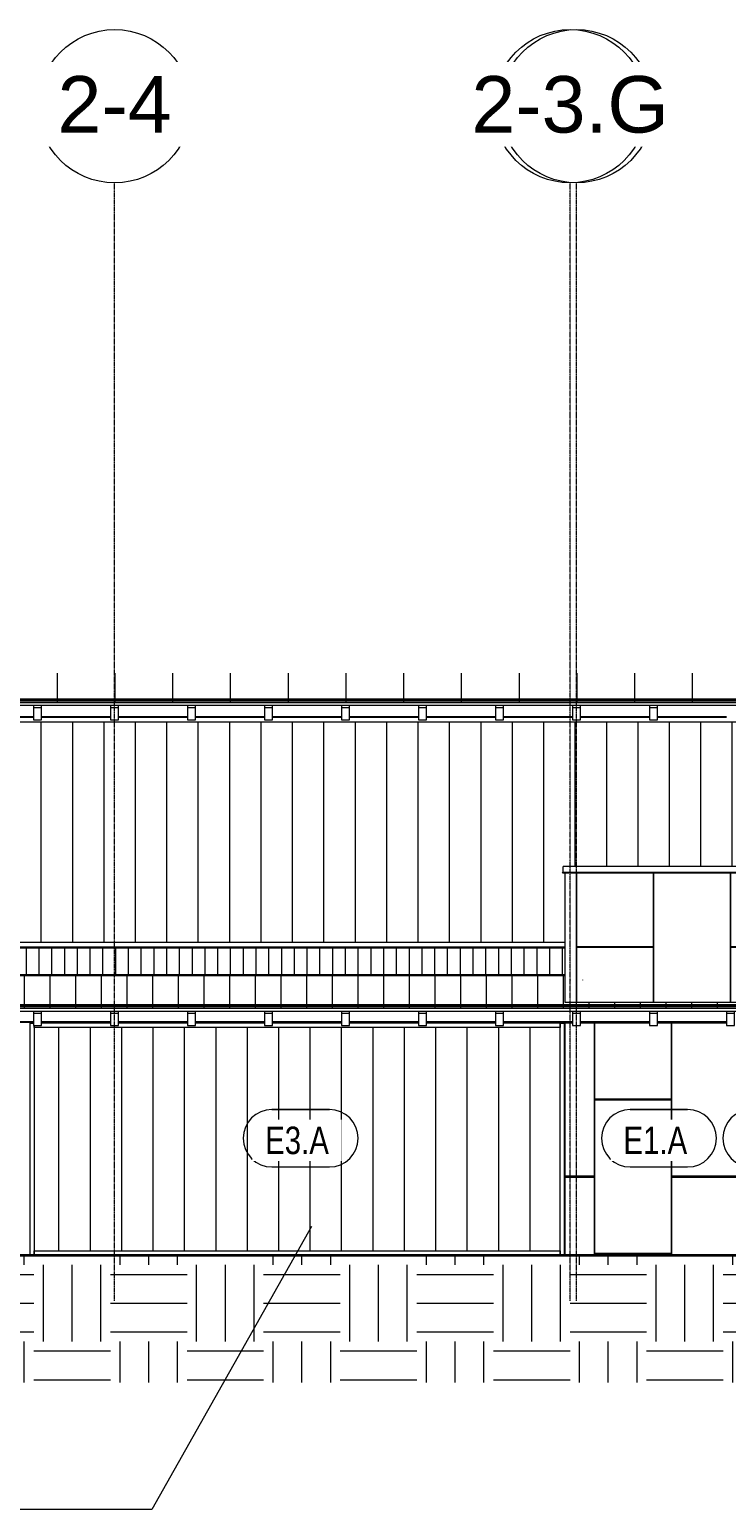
# Model space of a CAD drawing. Header units: inches. Extents: x 20207 to 40520, y -355 to 835.
# Drawn here: x 28411 to 28848, y -159 to 768 of the extents above; entities that cross this region are included whole.
import ezdxf

# ---------------------------------------------------------------- set-up
doc = ezdxf.new("R2010")
doc.units = ezdxf.units.IN
doc.header["$MEASUREMENT"] = 0
doc.linetypes.add('Grid Line 1_2_', pattern=[0.875, 0.5, -0.125, 0.125, -0.125])
for name, color, linetype, lineweight in [('A-ANNO-KEYN', 231, 'Continuous', 9), ('A-FLOR-LEVL', 51, 'Continuous', 9), ('A-GLAZ-CWMG', 51, 'Continuous', 13), ('A-ROOF', 132, 'Continuous', 13), ('A-ROOF-PATT', 132, 'Continuous', 13), ('A-WALL', 113, 'Continuous', 13), ('A-WALL-IDEN', 211, 'Continuous', 9), ('A-WALL-PATT', 111, 'Continuous', 13), ('C-TOPO', 7, 'Continuous', 13), ('I-WALL', 2, 'Continuous', 13), ('S-BEAM', 12, 'Continuous', 13), ('S-GRID', 1, 'Continuous', 9), ('S-GRID-IDEN', 1, 'Continuous', 9)]:
    doc.layers.add(name, color=color, linetype=linetype, lineweight=lineweight)
doc.styles.add('Arial_1', font='arial.ttf', dxfattribs={"height": 35.407186})
doc.styles.add('Century Gothic', font='GOTHIC.TTF', dxfattribs={"width": 0.8, "height": 17.245342})

# ---------------------------------------------------------------- blocks, each defined once
blk = doc.blocks.new('Rectangular Mullion - Profile_Polycarbonate_Upper and left-1767982-Elevation - South')
at = {"layer": 'A-GLAZ-CWMG'}
for p, q in [((26278.39, 334.09), (22784.14, 334.09)), ((25351.08, 336.84), (25307.95, 336.84)), ((25399.33, 336.84), (25356.2, 336.84)), ((25447.58, 336.84), (25404.45, 336.84)), ((25495.83, 336.84), (25452.7, 336.84)), ((25544.08, 336.84), (25500.95, 336.84)), ((25592.33, 336.84), (25549.2, 336.84)), ((25640.58, 336.84), (25597.45, 336.84)), ((25688.83, 336.84), (25645.7, 336.84)), ((25737.08, 336.84), (25693.95, 336.84)), ((25785.33, 336.84), (25742.2, 336.84))]:
    blk.add_line(p, q, dxfattribs=at)
blk = doc.blocks.new('Rectangular Mullion - Profile_Polycarbonate_Lower-1767983-Elevation - South')
at = {"layer": 'A-GLAZ-CWMG'}
for p, q in [((22810.7, 196.09), (25684.08, 196.09)), ((22810.7, 193.34), (25684.08, 193.34))]:
    blk.add_line(p, q, dxfattribs=at)
blk = doc.blocks.new('Rectangular Mullion - Profile_Polycarbonate_Upper and left-1768512-Elevation - South')
at = {"layer": 'A-GLAZ-CWMG'}
for p, q in [((25351.52, 142.75), (25351.52, 144.01)), ((25681.08, 142.75), (25351.52, 142.75)), ((25399.33, 145.5), (25356.2, 145.5)), ((25447.58, 145.5), (25404.45, 145.5)), ((25495.83, 145.5), (25452.7, 145.5)), ((25544.08, 145.5), (25500.95, 145.5)), ((25592.33, 145.5), (25549.2, 145.5)), ((25640.58, 145.5), (25597.45, 145.5)), ((25681.08, 145.5), (25645.7, 145.5)), ((25681.08, 145.5), (25681.08, 142.75))]:
    blk.add_line(p, q, dxfattribs=at)
blk = doc.blocks.new('Rectangular Mullion - Profile_Polycarbonate_Lower-1768513-Elevation - South')
at = {"layer": 'A-GLAZ-CWMG'}
for p, q in [((25351.52, 0), (25351.52, 2.75)), ((25351.52, 2.75), (25681.08, 2.75)), ((25681.08, 2.75), (25681.08, 0))]:
    blk.add_line(p, q, dxfattribs=at)
blk = doc.blocks.new('Rectangular Mullion - Profile_Polycarbonate_Upper and left-V19-Elevation - South')
at = {"layer": 'A-GLAZ-CWMG'}
for p, q in [((25348.77, 145.5), (25351.08, 145.5)), ((25348.77, 145.5), (25348.77, 0)), ((25351.52, 144.01), (25351.52, 0))]:
    blk.add_line(p, q, dxfattribs=at)
blk = doc.blocks.new('Rectangular Mullion - Profile_Polycarbonate_right-1184085-Elevation - South')
at = {"layer": 'A-GLAZ-CWMG'}
for p, q in [((23334.08, 145.5), (23336.83, 145.5)), ((23334.08, 0), (23334.08, 145.5)), ((23336.83, 0), (23336.83, 145.5))]:
    blk.add_line(p, q, dxfattribs=at)
blk = doc.blocks.new('columns and girder2 - one-1334686-Elevation - South')
at = {"layer": 'S-BEAM'}
for p, q in [((25685.39, 336.84), (25685.39, 337.62)), ((25686.39, 336.84), (25686.39, 337.62)), ((25696.39, 337.62), (25696.39, 336.84)), ((25697.39, 337.62), (25697.39, 336.84))]:
    blk.add_line(p, q, dxfattribs=at)
blk = doc.blocks.new('columns and girder2 - one-V25-Elevation - South')
at = {"layer": 'S-BEAM'}
for p, q in [((25395.89, 336.84), (25395.89, 337.62)), ((25396.89, 336.84), (25396.89, 337.62)), ((25406.89, 337.62), (25406.89, 336.84)), ((25407.89, 337.62), (25407.89, 336.84)), ((25396.89, 192.49), (25396.89, 193.34)), ((25406.89, 192.49), (25406.89, 193.34)), ((25396.89, 175.22), (25396.89, 176)), ((25406.89, 175.22), (25406.89, 176))]:
    blk.add_line(p, q, dxfattribs=at)
blk = doc.blocks.new('Girt_C - 8_D-1762565-Elevation - South')
at = {"layer": 'S-BEAM'}
for p, q in [((25687.39, 172.48), (25687.39, 172.33)), ((25695.39, 172.33), (25695.39, 172.48))]:
    blk.add_line(p, q, dxfattribs=at)
blk = doc.blocks.new('Dimension Lumber - 5_5 x 7_5 Glulam-1730132-Elevation - South')
at = {"layer": 'S-BEAM'}
for p, q in [((22842.08, 152.74), (22842.08, 151.51)), ((22842.08, 151.51), (22842.08, 144.01)), ((22847.2, 151.51), (22842.08, 151.51)), ((22847.2, 151.51), (22847.2, 152.74)), ((22847.2, 144.01), (22847.2, 151.51)), ((22842.08, 144.01), (22847.2, 144.01))]:
    blk.add_line(p, q, dxfattribs=at)
blk = doc.blocks.new('Dimension Lumber - 5_5 x 7_5 Glulam-1730092-Elevation - South')
at = {"layer": 'S-BEAM'}
for p, q in [((26267.83, 344.34), (26267.83, 342.98)), ((26272.95, 342.98), (26272.95, 344.34)), ((26272.95, 342.98), (26267.83, 342.98)), ((26267.83, 342.98), (26267.83, 335.49)), ((26267.83, 335.49), (26272.95, 335.49)), ((26272.95, 335.49), (26272.95, 342.98))]:
    blk.add_line(p, q, dxfattribs=at)
blk = doc.blocks.new('Girt_C - 8_D-1732029-Elevation - South')
at = {"layer": 'S-BEAM'}
for p, q in [((25307.95, 146.42), (25351.08, 146.42)), ((25351.08, 145.94), (25307.95, 145.94)), ((25348.52, 142.44), (25348.77, 142.44)), ((25356.2, 146.42), (25399.33, 146.42)), ((25399.33, 145.94), (25356.2, 145.94)), ((25404.45, 146.42), (25447.58, 146.42)), ((25447.58, 145.94), (25404.45, 145.94)), ((25452.7, 146.42), (25495.83, 146.42)), ((25495.83, 145.94), (25452.7, 145.94)), ((25500.95, 146.42), (25544.08, 146.42)), ((25544.08, 145.94), (25500.95, 145.94)), ((25549.2, 146.42), (25592.33, 146.42)), ((25592.33, 145.94), (25549.2, 145.94)), ((25597.45, 146.42), (25640.58, 146.42)), ((25640.58, 145.94), (25597.45, 145.94)), ((25645.7, 146.42), (25688.83, 146.42)), ((25688.83, 145.94), (25645.7, 145.94)), ((25683.83, 142.44), (25684.08, 142.44)), ((25693.95, 146.42), (25737.08, 146.42)), ((25737.08, 145.94), (25693.95, 145.94)), ((25742.2, 146.42), (25785.33, 146.42)), ((25785.33, 145.94), (25742.2, 145.94))]:
    blk.add_line(p, q, dxfattribs=at)
blk = doc.blocks.new('Roofs 3 - Roofs 1-1983438-Elevation - South')
at = {"layer": 'A-ROOF'}
for p, q in [((24268.14, 157.08), (25956.64, 157.08)), ((25956.64, 156.37), (24268.14, 156.37)), ((25956.64, 155.66), (24268.14, 155.66))]:
    blk.add_line(p, q, dxfattribs=at)
blk = doc.blocks.new('Roofs 7 - Roofs 1-1987978-Elevation - South')
at = {"layer": 'A-ROOF'}
for p, q in [((22778.14, 348.67), (26284.7, 348.67)), ((26284.7, 347.96), (22778.14, 347.96)), ((26284.7, 347.26), (22778.14, 347.26))]:
    blk.add_line(p, q, dxfattribs=at)
blk = doc.blocks.new('Grid - Grid Head - Circle-14747-Elevation - South')
at = {"layer": 'S-GRID-IDEN'}
blk.add_circle((23085.89, 719.89), 48, dxfattribs=at)
blk = doc.blocks.new('Wall Tag - 1_4_-1369832-Elevation - South')
at = {"layer": 'A-WALL-IDEN', "color": 153}
for p, q in [((24643.13, 90.59), (24679.13, 90.59)), ((24679.13, 90.59), (24643.13, 90.59)), ((24643.13, 54.59), (24679.13, 54.59)), ((24643.13, 54.59), (24679.13, 54.59))]:
    blk.add_line(p, q, dxfattribs=at)
for centre, start, end in [((24643.13, 72.59), 90, 270), ((24643.13, 72.59), 90, 270), ((24679.13, 72.59), 270, 90), ((24679.13, 72.59), 270, 90)]:
    blk.add_arc(centre, 18, start, end, dxfattribs=at)

msp = doc.modelspace()

# ---------------------------------------------------------------- hatches: boundary and pattern name
at = {"layer": 'A-ROOF-PATT', "lineweight": 9}
h = msp.add_hatch(dxfattribs=at)
h.set_pattern_fill('FP_15', color=8, style=0, pattern_type=2)
h.set_pattern_definition([(90, (3060.47, 1279.445), (-36.188, 2e-15), [])])
h.paths.add_polyline_path([(25839.84, 346.34), (29346.6, 346.34), (29346.6, 347.26), (25840.35, 347.26), (25840.35, 348.67), (29346.6, 348.67), (29346.6, 364.69), (25839.84, 364.69), (25839.84, 347.96)], flags=0)
h = msp.add_hatch(dxfattribs=at)
h.set_pattern_fill('FP_14', color=8, style=0, pattern_type=2)
h.set_pattern_definition([(90, (3062.504, 1105.644), (-16.082, 1e-15), [])])
h.paths.add_polyline_path([(27171.44, 154.27), (27330.1, 154.27), (27330.1, 154.75), (29019.1, 154.75), (29019.1, 154.27), (29356.6, 154.27), (29356.6, 154.88), (29019.22, 154.88), (29019.22, 156.3), (29356.6, 156.3), (29356.6, 157.35), (29334.85, 157.35), (29334.85, 158.5), (28746.28, 158.5), (28746.28, 175.22), (25873.35, 175.22), (25873.35, 157.37), (25840.35, 157.37), (25840.35, 157.08), (26992.6, 157.08), (26992.6, 156.3), (27330.1, 156.3), (27330.1, 154.88), (26992.6, 154.88), (26992.6, 155.66), (25840.35, 155.66), (25840.35, 154.75), (26992.6, 154.75), (26992.6, 154.27), (27162.67, 154.27)], flags=0)
h.paths.add_polyline_path([(29018.85, 155.66), (27330.35, 155.66), (27330.35, 157.08), (29018.85, 157.08), (29018.85, 156.3)], flags=0)
h.paths.add_polyline_path([(27199.91, 157.5), (27195.16, 157.5), (27195.16, 161), (27199.91, 161)], flags=0)
at = {"layer": 'A-WALL-PATT', "lineweight": 9}
h = msp.add_hatch(dxfattribs=at)
h.set_pattern_fill('FP_19', color=8, style=0, pattern_type=2)
h.set_pattern_definition([(90, (29343.345, 0), (-19.685, 1e-15), [])])
h.paths.add_polyline_path([(25872.91, 196.09), (28746.28, 196.09), (28746.28, 239.46), (28744.78, 239.5), (28745.28, 240), (28745.35, 243.5), (29332.1, 243.5), (29332.16, 248.36), (29340.6, 248.36), (29340.6, 334.09), (25846.35, 334.09), (25846.35, 243.5), (25873.91, 243.5), (25873.91, 240), (25874.36, 239.46), (25872.91, 239.46), (25872.91, 232.77)], flags=0)
h = msp.add_hatch(dxfattribs=at)
h.set_pattern_fill('FP_21', color=8, style=0, pattern_type=2)
h.set_pattern_definition([(0, (28753.72, 0.38), (-193, 193), [48, -145]), (90, (28753.72, 0.38), (-193, 1e-14), [96, -97]), (180, (28801.72, 96.38), (-193, 193), [48, -145]), (90, (28801.72, 0.38), (-193, 1e-14), [96, -97]), (180, (28801.72, 96.88), (-193, 193), [48, -145]), (90, (28801.72, 96.88), (-193, 1e-14), [96, -97]), (0, (28753.72, 192.88), (-193, 193), [48, -145]), (90, (28753.72, 96.88), (-193, 1e-14), [96, -97]), (0, (28801.97, 48.12), (-193, 193), [48, -145]), (90, (28801.97, 0), (-193, 1e-14), [48.125, -144.875]), (90, (28849.97, 0), (-193, 1e-14), [48.125, -144.875]), (0, (28801.97, 144.62), (-193, 193), [48, -145]), (90, (28801.97, 48.62), (-193, 1e-14), [96, -97]), (180, (28849.97, 48.62), (-193, 193), [48, -145]), (90, (28849.97, 48.62), (-193, 1e-14), [96, -97]), (90, (28801.97, 145.12), (-193, 1e-14), [48, -145]), (180, (28849.97, 145.12), (-193, 193), [48, -145]), (90, (28849.97, 145.12), (-193, 1e-14), [48, -145]), (0, (28850.22, 0.38), (-193, 193), [48, -145]), (90, (28850.22, 0.38), (-193, 1e-14), [96, -97]), (180, (28898.22, 96.38), (-193, 193), [48, -145]), (90, (28898.22, 0.38), (-193, 1e-14), [96, -97]), (180, (28898.22, 96.88), (-193, 193), [48, -145]), (90, (28898.22, 96.88), (-193, 1e-14), [96, -97]), (0, (28850.22, 192.88), (-193, 193), [48, -145]), (90, (28850.22, 96.88), (-193, 1e-14), [96, -97]), (0, (28898.47, 48.12), (-193, 193), [48, -145]), (90, (28898.47, 0), (-193, 1e-14), [48.125, -144.875]), (90, (28946.47, 0), (-193, 1e-14), [48.125, -144.875]), (0, (28898.47, 144.62), (-193, 193), [48, -145]), (90, (28898.47, 48.62), (-193, 1e-14), [96, -97]), (180, (28946.47, 48.62), (-193, 193), [48, -145]), (90, (28946.47, 48.62), (-193, 1e-14), [96, -97]), (90, (28898.47, 145.12), (-193, 1e-14), [48, -145]), (180, (28946.47, 145.12), (-193, 193), [48, -145]), (90, (28946.47, 145.12), (-193, 1e-14), [48, -145])])
h.paths.add_polyline_path([(29320.87, 158.5), (29346.6, 158.5), (29346.6, 239.46), (28746.28, 239.46), (28746.28, 158.5), (29285.78, 158.5)], flags=0)
h = msp.add_hatch(dxfattribs=at)
h.set_pattern_fill('FP_25', color=8, style=0, pattern_type=2)
h.set_pattern_definition([(90, (29336.836, 0), (-8, 5e-16), [])])
h.paths.add_polyline_path([(28746.28, 176), (28746.28, 192.49), (25872.91, 192.49), (25872.91, 176), (28724.3, 176)], flags=0)
h = msp.add_hatch(dxfattribs=at)
h.set_pattern_fill('FP_23', color=8, style=0, pattern_type=2)
h.set_pattern_definition([(90, (28763.884, 0), (-19.685, 1e-15), [])])
h.paths.add_polyline_path([(28583.92, 2.75), (28743.28, 2.75), (28743.28, 142.75), (28413.72, 142.75), (28413.72, 2.75), (28513.74, 2.75)], flags=0)
h = msp.add_hatch(dxfattribs=at)
h.set_pattern_fill('FP_16', color=8, style=0, pattern_type=2)
h.set_pattern_definition([(0, (28764.9, 1.12), (-193, 193), [48, -145]), (90, (28764.9, 1.12), (-193, 1e-14), [96, -97]), (180, (28812.9, 97.12), (-193, 193), [48, -145]), (90, (28812.9, 1.12), (-193, 1e-14), [96, -97]), (180, (28812.9, 97.62), (-193, 193), [48, -145]), (90, (28812.9, 97.62), (-193, 1e-14), [96, -97]), (0, (28764.9, 193.62), (-193, 193), [48, -145]), (90, (28764.9, 97.62), (-193, 1e-14), [96, -97]), (0, (28813.16, 48.88), (-193, 193), [48, -145]), (90, (28813.16, 0.75), (-193, 1e-14), [48.125, -144.875]), (90, (28861.16, 0.75), (-193, 1e-14), [48.125, -144.875]), (0, (28813.16, 145.38), (-193, 193), [48, -145]), (90, (28813.16, 49.38), (-193, 1e-14), [96, -97]), (180, (28861.16, 49.38), (-193, 193), [48, -145]), (90, (28861.16, 49.38), (-193, 1e-14), [96, -97]), (90, (28813.16, 145.88), (-193, 1e-14), [48, -145]), (180, (28861.16, 145.88), (-193, 193), [48, -145]), (90, (28861.16, 145.88), (-193, 1e-14), [48, -145]), (0, (28861.4, 1.12), (-193, 193), [48, -145]), (90, (28861.4, 1.12), (-193, 1e-14), [96, -97]), (180, (28909.4, 97.12), (-193, 193), [48, -145]), (90, (28909.4, 1.12), (-193, 1e-14), [96, -97]), (180, (28909.4, 97.62), (-193, 193), [48, -145]), (90, (28909.4, 97.62), (-193, 1e-14), [96, -97]), (0, (28861.4, 193.62), (-193, 193), [48, -145]), (90, (28861.4, 97.62), (-193, 1e-14), [96, -97]), (0, (28909.66, 48.88), (-193, 193), [48, -145]), (90, (28909.66, 0.75), (-193, 1e-14), [48.125, -144.875]), (90, (28957.66, 0.75), (-193, 1e-14), [48.125, -144.875]), (0, (28909.66, 145.38), (-193, 193), [48, -145]), (90, (28909.66, 49.38), (-193, 1e-14), [96, -97]), (180, (28957.66, 49.38), (-193, 193), [48, -145]), (90, (28957.66, 49.38), (-193, 1e-14), [96, -97]), (90, (28909.66, 145.88), (-193, 1e-14), [48, -145]), (180, (28957.66, 145.88), (-193, 193), [48, -145]), (90, (28957.66, 145.88), (-193, 1e-14), [48, -145])])
h.paths.add_polyline_path([(28746.28, 0), (28859.78, 0), (28859.78, 145.5), (28852.66, 145.5), (28852.66, 144.01), (28847.53, 144.01), (28847.53, 145.5), (28804.41, 145.5), (28804.41, 144.01), (28799.28, 144.01), (28799.28, 145.5), (28756.16, 145.5), (28756.16, 144.01), (28751.03, 144.01), (28751.03, 145.5), (28746.28, 145.5), (28746.28, 76.53)], flags=0)
at = {"layer": 'C-TOPO', "lineweight": 9}
h = msp.add_hatch(dxfattribs=at)
h.set_pattern_fill('FP_11', color=8, style=0, pattern_type=2)
h.set_pattern_definition([(0, (27645.49, 0), (48, 48), [48, -48]), (0, (27645.49, 18), (48, 48), [48, -48]), (0, (27645.49, 36), (48, 48), [48, -48]), (90, (27651.49, 42), (-48, 48), [48, -48]), (90, (27669.49, 42), (-48, 48), [48, -48]), (90, (27687.49, 42), (-48, 48), [48, -48])])
h.paths.add_polyline_path([(29285.78, -79.71), (29347.1, -79.71), (29347.1, 0), (26665.5, 0), (26665.5, -79.71), (29224.99, -79.71)], flags=0)

# ---------------------------------------------------------------- linework, layer by layer
at = {"layer": 'A-ANNO-KEYN', "color": 153}
for p, q in [((28587.44, 17.94), (28487.44, -159.2)), ((28487.44, -159.2), (28394.59, -159.2))]:
    msp.add_line(p, q, dxfattribs=at)
at = {"layer": 'A-FLOR-LEVL', "linetype": 'Grid Line 1_2_'}
msp.add_line((25041.38, 0), (30382.74, 0), dxfattribs=at)
at = {"layer": 'A-ROOF'}
for p, q in [((25839.84, 346.34), (29346.6, 346.34)), ((29346.6, 344.34), (25839.84, 344.34)), ((25873.35, 175.22), (28746.28, 175.22)), ((27330.1, 154.75), (29019.1, 154.75)), ((29019.1, 152.74), (27330.1, 152.74))]:
    msp.add_line(p, q, dxfattribs=at)
at = {"layer": 'A-WALL'}
for p, q in [((28745.28, 240), (28745.28, 243.5)), ((29346.6, 243.5), (28745.28, 243.5)), ((28744.78, 239.5), (28745.28, 240)), ((28744.83, 239.46), (28744.78, 239.5)), ((29346.6, 239.5), (28744.78, 239.5)), ((29346.6, 239.46), (28744.83, 239.46)), ((28745.28, 240), (29346.6, 240)), ((28746.28, 239.46), (28746.28, 158.5)), ((28746.28, 192.49), (25872.91, 192.49)), ((25872.91, 176), (28746.28, 176)), ((28746.28, 158.5), (29346.6, 158.5)), ((28751.03, 145.5), (28746.28, 145.5)), ((28746.28, 145.5), (28746.28, 0)), ((28799.28, 145.5), (28756.16, 145.5)), ((28847.53, 145.5), (28804.41, 145.5))]:
    msp.add_line(p, q, dxfattribs=at)
at = {"layer": 'C-TOPO', "lineweight": 35}
msp.add_line((28112.52, 0), (29163.27, 0), dxfattribs=at)
at = {"layer": 'C-TOPO'}
msp.add_line((29163.28, 0), (28112.54, 0), dxfattribs=at)
at = {"layer": 'I-WALL'}
for p, q in [((28370.16, 337.62), (28413.28, 337.62)), ((28418.41, 337.62), (28461.53, 337.62)), ((28466.66, 337.62), (28509.78, 337.62)), ((28514.91, 337.62), (28558.03, 337.62)), ((28563.16, 337.62), (28606.28, 337.62)), ((28611.41, 337.62), (28654.53, 337.62)), ((28659.66, 337.62), (28702.78, 337.62)), ((28707.91, 337.62), (28751.03, 337.62)), ((28756.16, 337.62), (28799.28, 337.62)), ((28804.41, 337.62), (28847.53, 337.62)), ((28370.16, 146.5), (28413.28, 146.5)), ((28418.41, 146.5), (28461.53, 146.5)), ((28466.66, 146.5), (28509.78, 146.5)), ((28514.91, 146.5), (28558.03, 146.5)), ((28563.16, 146.5), (28606.28, 146.5)), ((28611.41, 146.5), (28654.53, 146.5)), ((28659.66, 146.5), (28702.78, 146.5)), ((28707.91, 146.5), (28751.03, 146.5)), ((28756.16, 146.5), (28799.28, 146.5)), ((28804.41, 146.5), (28847.53, 146.5))]:
    msp.add_line(p, q, dxfattribs=at)
at = {"layer": 'S-GRID', "linetype": 'Grid Line 1_2_'}
for p, q in [((28464.1, -28.56), (28464.1, 671.89)), ((28464.1, -28.56), (28464.1, 671.89)), ((28749.6, -28.56), (28749.6, 671.89)), ((28753.6, -28.56), (28753.6, 671.89)), ((28753.6, -28.56), (28753.6, 671.89))]:
    msp.add_line(p, q, dxfattribs=at)

# ---------------------------------------------------------------- block references
at = {"layer": 'A-GLAZ-CWMG'}
for name, p in [('Rectangular Mullion - Profile_Polycarbonate_Upper and left-1767982-Elevation - South', (3062.21, 0)), ('Rectangular Mullion - Profile_Polycarbonate_Lower-1767983-Elevation - South', (3062.21, 0)), ('Rectangular Mullion - Profile_Polycarbonate_Upper and left-V19-Elevation - South', (3062.21, 0)), ('Rectangular Mullion - Profile_Polycarbonate_Upper and left-1768512-Elevation - South', (3062.21, 0)), ('Rectangular Mullion - Profile_Polycarbonate_right-1184085-Elevation - South', (5409.21, 0)), ('Rectangular Mullion - Profile_Polycarbonate_Lower-1768513-Elevation - South', (3062.21, 0))]:
    msp.add_blockref(name, p, dxfattribs=at)
at = {"layer": 'A-ROOF'}
for name in ['Roofs 7 - Roofs 1-1987978-Elevation - South', 'Roofs 3 - Roofs 1-1983438-Elevation - South']:
    msp.add_blockref(name, (3062.21, 0), dxfattribs=at)
at = {"layer": 'A-WALL-IDEN', "color": 153}
for p in [(3919.58, 0.75), (4144.11, 0.75), (4220.21, 0.75)]:
    msp.add_blockref('Wall Tag - 1_4_-1369832-Elevation - South', p, dxfattribs=at)
at = {"layer": 'S-BEAM'}
for name, p in [('Dimension Lumber - 5_5 x 7_5 Glulam-1730092-Elevation - South', (2145.46, 0)), ('Dimension Lumber - 5_5 x 7_5 Glulam-1730092-Elevation - South', (2193.71, 0)), ('Dimension Lumber - 5_5 x 7_5 Glulam-1730092-Elevation - South', (2241.96, 0)), ('Dimension Lumber - 5_5 x 7_5 Glulam-1730092-Elevation - South', (2290.21, 0)), ('Dimension Lumber - 5_5 x 7_5 Glulam-1730092-Elevation - South', (2338.46, 0)), ('Dimension Lumber - 5_5 x 7_5 Glulam-1730092-Elevation - South', (2386.71, 0)), ('Dimension Lumber - 5_5 x 7_5 Glulam-1730092-Elevation - South', (2434.96, 0)), ('Dimension Lumber - 5_5 x 7_5 Glulam-1730092-Elevation - South', (2483.21, 0)), ('Dimension Lumber - 5_5 x 7_5 Glulam-1730092-Elevation - South', (2531.46, 0)), ('columns and girder2 - one-V25-Elevation - South', (3062.21, 0)), ('columns and girder2 - one-1334686-Elevation - South', (3062.21, 0)), ('Girt_C - 8_D-1762565-Elevation - South', (3062.21, 0)), ('Dimension Lumber - 5_5 x 7_5 Glulam-1730132-Elevation - South', (5571.21, 0)), ('Dimension Lumber - 5_5 x 7_5 Glulam-1730132-Elevation - South', (5619.46, 0)), ('Dimension Lumber - 5_5 x 7_5 Glulam-1730132-Elevation - South', (5667.71, 0)), ('Dimension Lumber - 5_5 x 7_5 Glulam-1730132-Elevation - South', (5715.96, 0)), ('Dimension Lumber - 5_5 x 7_5 Glulam-1730132-Elevation - South', (5764.21, 0)), ('Dimension Lumber - 5_5 x 7_5 Glulam-1730132-Elevation - South', (5812.46, 0)), ('Dimension Lumber - 5_5 x 7_5 Glulam-1730132-Elevation - South', (5860.71, 0)), ('Dimension Lumber - 5_5 x 7_5 Glulam-1730132-Elevation - South', (5908.96, 0)), ('Dimension Lumber - 5_5 x 7_5 Glulam-1730132-Elevation - South', (5957.21, 0)), ('Dimension Lumber - 5_5 x 7_5 Glulam-1730132-Elevation - South', (6005.46, 0)), ('Girt_C - 8_D-1732029-Elevation - South', (3062.21, 0))]:
    msp.add_blockref(name, p, dxfattribs=at)
at = {"layer": 'S-GRID-IDEN'}
for p in [(5378.21, 0), (5667.71, 0)]:
    msp.add_blockref('Grid - Grid Head - Circle-14747-Elevation - South', p, dxfattribs=at)

# ---------------------------------------------------------------- next in the draw order: texts
at = {"layer": 'A-WALL-IDEN', "char_height": 17.245, "width": 47.52, "attachment_point": 2, "line_spacing_factor": 0.984117, "style": 'Century Gothic', "bg_fill": 3, "box_fill_scale": 1.25, "bg_fill_color": 0, "bg_fill_transparency": 0}
for s, insert in [('E3.A', (28578.44, 80.62)), ('E1.A', (28802.98, 80.62))]:
    msp.add_mtext(s, dxfattribs=dict(at, insert=insert))
at = {"layer": 'S-GRID-IDEN', "char_height": 35.407, "width": 85.104, "attachment_point": 2, "line_spacing_factor": 0.938532, "style": 'Arial_1', "bg_fill": 3, "box_fill_scale": 1.25, "bg_fill_color": 0, "bg_fill_transparency": 0}
for s, insert in [('1-4', (28464.09, 738.77)), ('1-3', (28753.59, 738.77))]:
    msp.add_mtext(s, dxfattribs=dict(at, insert=insert))

# ---------------------------------------------------------------- next in the draw order: block references
at = {"layer": 'S-GRID-IDEN'}
for p in [(5378.21, 0), (5667.71, 0)]:
    msp.add_blockref('Grid - Grid Head - Circle-14747-Elevation - South', p, dxfattribs=at)

# ---------------------------------------------------------------- next in the draw order: texts
at = {"layer": 'S-GRID-IDEN', "char_height": 35.407, "width": 85.104, "attachment_point": 2, "line_spacing_factor": 0.938532, "style": 'Arial_1', "bg_fill": 3, "box_fill_scale": 1.25, "bg_fill_color": 0, "bg_fill_transparency": 0}
for s, insert in [('2-4', (28464.09, 738.77)), ('2-3', (28753.59, 738.77))]:
    msp.add_mtext(s, dxfattribs=dict(at, insert=insert))

# ---------------------------------------------------------------- next in the draw order: block references
at = {"layer": 'S-GRID-IDEN'}
msp.add_blockref('Grid - Grid Head - Circle-14747-Elevation - South', (5663.71, 0), dxfattribs=at)

# ---------------------------------------------------------------- next in the draw order: texts
at = {"layer": 'S-GRID-IDEN', "insert": (28749.59, 738.77), "char_height": 35.407, "width": 147.312, "attachment_point": 2, "line_spacing_factor": 0.938532, "style": 'Arial_1', "bg_fill": 3, "box_fill_scale": 1.25, "bg_fill_color": 0, "bg_fill_transparency": 0}
msp.add_mtext('2-3.G', dxfattribs=at)

doc.saveas('drawing.dxf')
